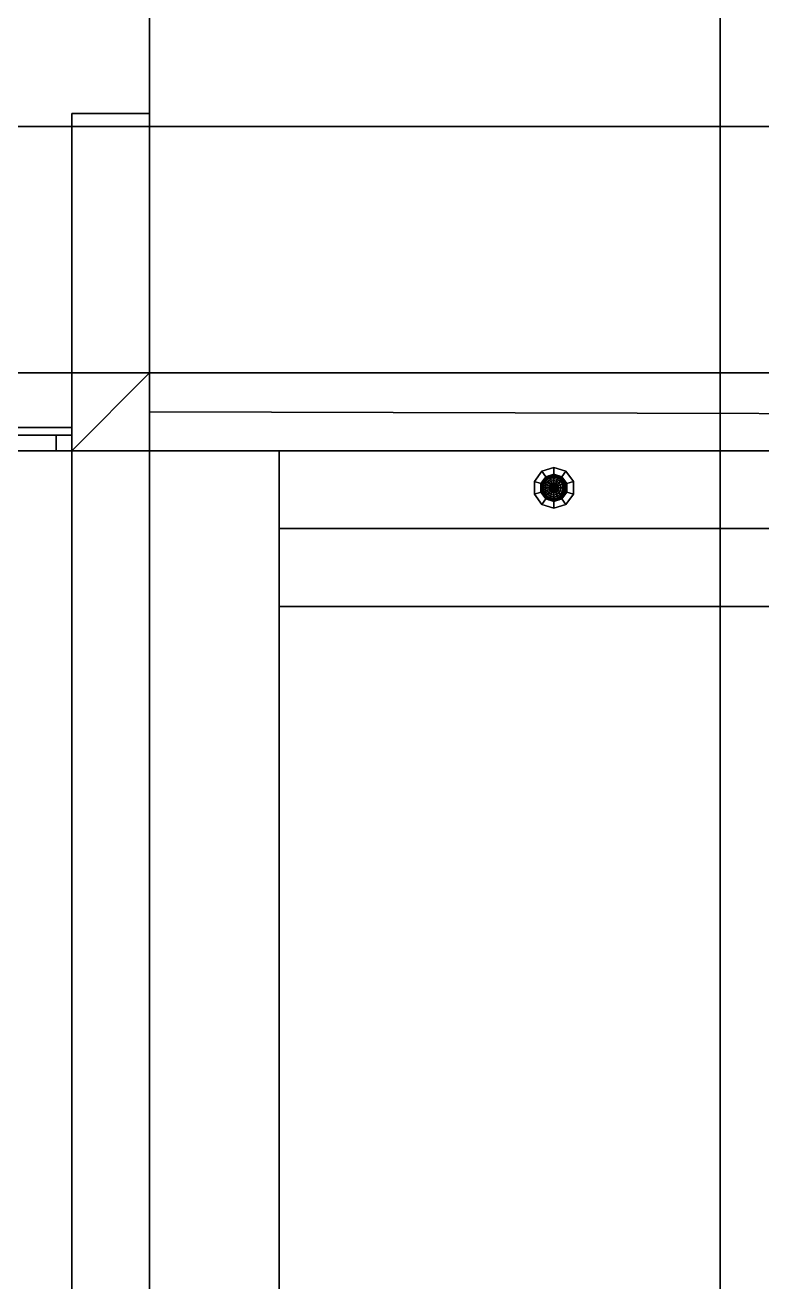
# Model space of a CAD drawing. Header units: millimetres. Extents: x 116.8 to 135.8, y -35.1 to -13.1.
# Drawn here: x 123.663 to 126.504, y -31.342 to -26.5 of the extents above; entities that cross this region are included whole.
import ezdxf

# ---------------------------------------------------------------- set-up
doc = ezdxf.new("R2010")
doc.units = ezdxf.units.MM
for name, color, linetype in [('COPERTURA', 252, 'CONTINUOUS'), ('CROMATO', 251, 'CONTINUOUS'), ('LAMPADA', 2, 'CONTINUOUS'), ('MARMO', 7, 'CONTINUOUS'), ('PARETE_INTERNA', 7, 'CONTINUOUS'), ('PAVIMENTO', 253, 'CONTINUOUS'), ('PAVIMENTO_ESTERNO', 2, 'CONTINUOUS'), ('PAVIMENTO_TERRAZZA', 7, 'CONTINUOUS'), ('PERGOLA', 23, 'CONTINUOUS'), ('SOFFITTO', 41, 'CONTINUOUS'), ('VETRO', 137, 'CONTINUOUS')]:
    doc.layers.add(name, color=color, linetype=linetype)

msp = doc.modelspace()

# ---------------------------------------------------------------- linework, layer by layer
at = {"layer": 'COPERTURA'}
for points in [[(126.343016, -28.1399, 6.3), (118.843016, -28.1399, 6.3), (118.843016, -25.6399, 6.3), (126.343016, -25.6399, 6.3)], [(133.843016, -28.1399, 6.3), (126.343016, -28.1399, 6.3), (126.343016, -25.6399, 6.3), (133.843016, -25.6399, 6.3)], [(126.343016, -28.1399, 5.7), (118.843016, -28.1399, 5.7), (118.843016, -28.1399, 6.3), (126.343016, -28.1399, 6.3)], [(124.643016, -28.1399, 5.7), (124.643016, -28.7399, 5.7), (124.643016, -28.7399, 6), (124.643016, -28.1399, 6)], [(126.943016, -28.4399, 6), (124.643016, -28.4399, 6), (124.643016, -28.1399, 6), (126.943016, -28.1399, 6)], [(124.643016, -28.4399, 5.7), (126.943016, -28.4399, 5.7), (126.943016, -28.1399, 5.7), (124.643016, -28.1399, 5.7)], [(133.843016, -28.1399, 5.7), (126.343016, -28.1399, 5.7), (126.343016, -28.1399, 6.3), (133.843016, -28.1399, 6.3)], [(126.943016, -28.7399, 6), (124.643016, -28.7399, 6), (124.643016, -28.4399, 6), (126.943016, -28.4399, 6)], [(124.643016, -28.7399, 5.7), (126.943016, -28.7399, 5.7), (126.943016, -28.4399, 5.7), (124.643016, -28.4399, 5.7)], [(124.643016, -28.7399, 5.7), (133.843016, -28.7399, 5.7), (133.843016, -28.7399, 6), (124.643016, -28.7399, 6)]]:
    msp.add_3dface(points, dxfattribs=at)
at = {"layer": 'CROMATO'}
for points in [[(123.843016, -28.0799), (123.843016, -28.1399), (123.783016, -28.1399), (123.783016, -28.0799)], [(123.783016, -28.0799, 2.7), (123.783016, -28.1399, 2.7), (123.843016, -28.1399, 2.7), (123.843016, -28.0799, 2.7)], [(123.783016, -28.0799), (123.783016, -28.1399), (123.783016, -28.1399, 2.7), (123.783016, -28.0799, 2.7)], [(123.843016, -28.0799, 2.7), (123.783016, -28.0799, 2.7), (123.783016, -28.0799), (123.843016, -28.0799)], [(123.843016, -28.0799, 3), (123.843016, -28.1399, 3), (123.783016, -28.1399, 3), (123.783016, -28.0799, 3)], [(123.783016, -28.0799, 5.7), (123.783016, -28.1399, 5.7), (123.843016, -28.1399, 5.7), (123.843016, -28.0799, 5.7)], [(123.783016, -28.0799, 3), (123.783016, -28.1399, 3), (123.783016, -28.1399, 5.7), (123.783016, -28.0799, 5.7)], [(123.843016, -28.0799, 5.7), (123.783016, -28.0799, 5.7), (123.783016, -28.0799, 3), (123.843016, -28.0799, 3)], [(123.843016, -28.1399), (123.843016, -28.0799), (123.843016, -28.0799, 2.7), (123.843016, -28.1399, 2.7)], [(123.843016, -28.1399, 3), (123.843016, -28.0799, 3), (123.843016, -28.0799, 5.7), (123.843016, -28.1399, 5.7)], [(123.783016, -28.1399), (123.843016, -28.1399), (123.843016, -28.1399, 2.7), (123.783016, -28.1399, 2.7)], [(123.783016, -28.1399, 3), (123.843016, -28.1399, 3), (123.843016, -28.1399, 5.7), (123.783016, -28.1399, 5.7)], [(125.67092, -28.240115, 5.7), (125.655469, -28.218849, 5.7), (125.626822, -28.258279, 5.7), (125.651822, -28.266402, 5.7)], [(125.651822, -28.266402, 5.675), (125.626822, -28.258279, 5.675), (125.655469, -28.218849, 5.675), (125.67092, -28.240115, 5.675)], [(125.626822, -28.258279, 5.7), (125.655469, -28.218849, 5.7), (125.655469, -28.218849, 5.675), (125.626822, -28.258279, 5.675)], [(125.701822, -28.230075, 5.7), (125.701822, -28.203788, 5.7), (125.655469, -28.218849, 5.7), (125.67092, -28.240115, 5.7)], [(125.67092, -28.240115, 5.675), (125.655469, -28.218849, 5.675), (125.701822, -28.203788, 5.675), (125.701822, -28.230075, 5.675)], [(125.655469, -28.218849, 5.7), (125.701822, -28.203788, 5.7), (125.701822, -28.203788, 5.675), (125.655469, -28.218849, 5.675)], [(125.67092, -28.240115, 5.7), (125.655469, -28.218849, 5.7), (125.655469, -28.218849, 5.675), (125.67092, -28.240115, 5.675)], [(125.655469, -28.218849, 5.7), (125.67092, -28.240115, 5.7), (125.67092, -28.240115, 5.675), (125.655469, -28.218849, 5.675)], [(125.732723, -28.240115, 5.7), (125.748174, -28.218849, 5.7), (125.701822, -28.203788, 5.7), (125.701822, -28.230075, 5.7)], [(125.701822, -28.230075, 5.675), (125.701822, -28.203788, 5.675), (125.748174, -28.218849, 5.675), (125.732723, -28.240115, 5.675)], [(125.701822, -28.230075, 5.7), (125.701822, -28.203788, 5.7), (125.701822, -28.203788, 5.675), (125.701822, -28.230075, 5.675)], [(125.701822, -28.203788, 5.7), (125.748174, -28.218849, 5.7), (125.748174, -28.218849, 5.675), (125.701822, -28.203788, 5.675)], [(125.701822, -28.203788, 5.7), (125.701822, -28.230075, 5.7), (125.701822, -28.230075, 5.675), (125.701822, -28.203788, 5.675)], [(125.748174, -28.218849, 5.7), (125.732723, -28.240115, 5.7), (125.732723, -28.240115, 5.675), (125.748174, -28.218849, 5.675)], [(125.751822, -28.266402, 5.7), (125.776822, -28.258279, 5.7), (125.748174, -28.218849, 5.7), (125.732723, -28.240115, 5.7)], [(125.732723, -28.240115, 5.675), (125.748174, -28.218849, 5.675), (125.776822, -28.258279, 5.675), (125.751822, -28.266402, 5.675)], [(125.732723, -28.240115, 5.7), (125.748174, -28.218849, 5.7), (125.748174, -28.218849, 5.675), (125.732723, -28.240115, 5.675)], [(125.748174, -28.218849, 5.7), (125.776822, -28.258279, 5.7), (125.776822, -28.258279, 5.675), (125.748174, -28.218849, 5.675)], [(125.651822, -28.298894, 5.7), (125.626822, -28.307017, 5.7), (125.626822, -28.258279, 5.7), (125.651822, -28.266402, 5.7)], [(125.651822, -28.266402, 5.675), (125.626822, -28.258279, 5.675), (125.626822, -28.307017, 5.675), (125.651822, -28.298894, 5.675)], [(125.651822, -28.266402, 5.7), (125.626822, -28.258279, 5.7), (125.626822, -28.258279, 5.675), (125.651822, -28.266402, 5.675)], [(125.626822, -28.258279, 5.7), (125.626822, -28.307017, 5.7), (125.626822, -28.307017, 5.675), (125.626822, -28.258279, 5.675)], [(125.67092, -28.240115, 5.675), (125.651822, -28.266402, 5.675), (125.651822, -28.266402, 5.7), (125.67092, -28.240115, 5.7)], [(125.651822, -28.298894, 5.675), (125.651822, -28.266402, 5.675), (125.651822, -28.266402, 5.7), (125.651822, -28.298894, 5.7)], [(125.701822, -28.230075, 5.675), (125.67092, -28.240115, 5.675), (125.67092, -28.240115, 5.7), (125.701822, -28.230075, 5.7)], [(125.732723, -28.240115, 5.675), (125.701822, -28.230075, 5.675), (125.701822, -28.230075, 5.7), (125.732723, -28.240115, 5.7)], [(125.751822, -28.266402, 5.675), (125.732723, -28.240115, 5.675), (125.732723, -28.240115, 5.7), (125.751822, -28.266402, 5.7)], [(125.751822, -28.298894, 5.7), (125.776822, -28.307017, 5.7), (125.776822, -28.258279, 5.7), (125.751822, -28.266402, 5.7)], [(125.751822, -28.266402, 5.675), (125.776822, -28.258279, 5.675), (125.776822, -28.307017, 5.675), (125.751822, -28.298894, 5.675)], [(125.776822, -28.258279, 5.7), (125.751822, -28.266402, 5.7), (125.751822, -28.266402, 5.675), (125.776822, -28.258279, 5.675)], [(125.751822, -28.298894, 5.675), (125.751822, -28.266402, 5.675), (125.751822, -28.266402, 5.7), (125.751822, -28.298894, 5.7)], [(125.776822, -28.258279, 5.7), (125.776822, -28.307017, 5.7), (125.776822, -28.307017, 5.675), (125.776822, -28.258279, 5.675)], [(125.67092, -28.32518, 5.7), (125.655469, -28.346447, 5.7), (125.626822, -28.307017, 5.7), (125.651822, -28.298894, 5.7)], [(125.651822, -28.298894, 5.675), (125.626822, -28.307017, 5.675), (125.655469, -28.346447, 5.675), (125.67092, -28.32518, 5.675)], [(125.651822, -28.298894, 5.7), (125.626822, -28.307017, 5.7), (125.626822, -28.307017, 5.675), (125.651822, -28.298894, 5.675)], [(125.626822, -28.307017, 5.7), (125.655469, -28.346447, 5.7), (125.655469, -28.346447, 5.675), (125.626822, -28.307017, 5.675)], [(125.67092, -28.32518, 5.675), (125.651822, -28.298894, 5.675), (125.651822, -28.298894, 5.7), (125.67092, -28.32518, 5.7)], [(125.655469, -28.346447, 5.7), (125.67092, -28.32518, 5.7), (125.67092, -28.32518, 5.675), (125.655469, -28.346447, 5.675)], [(125.701822, -28.335221, 5.7), (125.701822, -28.361508, 5.7), (125.655469, -28.346447, 5.7), (125.67092, -28.32518, 5.7)], [(125.67092, -28.32518, 5.675), (125.655469, -28.346447, 5.675), (125.701822, -28.361508, 5.675), (125.701822, -28.335221, 5.675)], [(125.67092, -28.32518, 5.7), (125.655469, -28.346447, 5.7), (125.655469, -28.346447, 5.675), (125.67092, -28.32518, 5.675)], [(125.701822, -28.335221, 5.675), (125.67092, -28.32518, 5.675), (125.67092, -28.32518, 5.7), (125.701822, -28.335221, 5.7)], [(125.732723, -28.32518, 5.7), (125.748174, -28.346447, 5.7), (125.701822, -28.361508, 5.7), (125.701822, -28.335221, 5.7)], [(125.701822, -28.335221, 5.675), (125.701822, -28.361508, 5.675), (125.748174, -28.346447, 5.675), (125.732723, -28.32518, 5.675)], [(125.732723, -28.32518, 5.675), (125.701822, -28.335221, 5.675), (125.701822, -28.335221, 5.7), (125.732723, -28.32518, 5.7)], [(125.751822, -28.298894, 5.7), (125.776822, -28.307017, 5.7), (125.748174, -28.346447, 5.7), (125.732723, -28.32518, 5.7)], [(125.732723, -28.32518, 5.675), (125.748174, -28.346447, 5.675), (125.776822, -28.307017, 5.675), (125.751822, -28.298894, 5.675)], [(125.751822, -28.298894, 5.675), (125.732723, -28.32518, 5.675), (125.732723, -28.32518, 5.7), (125.751822, -28.298894, 5.7)], [(125.732723, -28.32518, 5.7), (125.748174, -28.346447, 5.7), (125.748174, -28.346447, 5.675), (125.732723, -28.32518, 5.675)], [(125.748174, -28.346447, 5.7), (125.776822, -28.307017, 5.7), (125.776822, -28.307017, 5.675), (125.748174, -28.346447, 5.675)], [(125.776822, -28.307017, 5.7), (125.751822, -28.298894, 5.7), (125.751822, -28.298894, 5.675), (125.776822, -28.307017, 5.675)], [(125.655469, -28.346447, 5.7), (125.701822, -28.361508, 5.7), (125.701822, -28.361508, 5.675), (125.655469, -28.346447, 5.675)], [(125.701822, -28.361508, 5.7), (125.701822, -28.335221, 5.7), (125.701822, -28.335221, 5.675), (125.701822, -28.361508, 5.675)], [(125.701822, -28.335221, 5.7), (125.701822, -28.361508, 5.7), (125.701822, -28.361508, 5.675), (125.701822, -28.335221, 5.675)], [(125.701822, -28.361508, 5.7), (125.748174, -28.346447, 5.7), (125.748174, -28.346447, 5.675), (125.701822, -28.361508, 5.675)]]:
    msp.add_3dface(points, dxfattribs=at)
at = {"layer": 'LAMPADA'}
for points in [[(125.652783, -28.282648, 5.665246), (125.656515, -28.263881, 5.665246), (125.655628, -28.263514, 5.675), (125.651822, -28.282648, 5.675)], [(125.655628, -28.282648, 5.655866), (125.659144, -28.26497, 5.655866), (125.656515, -28.263881, 5.665246), (125.652783, -28.282648, 5.665246)], [(125.656515, -28.263881, 5.665246), (125.667146, -28.247972, 5.665246), (125.666466, -28.247293, 5.675), (125.655628, -28.263514, 5.675)], [(125.660248, -28.282648, 5.647221), (125.663413, -28.266738, 5.647221), (125.659144, -28.26497, 5.655866), (125.655628, -28.282648, 5.655866)], [(125.659144, -28.26497, 5.655866), (125.669158, -28.249984, 5.655866), (125.667146, -28.247972, 5.665246), (125.656515, -28.263881, 5.665246)], [(125.663413, -28.266738, 5.647221), (125.672425, -28.253251, 5.647221), (125.669158, -28.249984, 5.655866), (125.659144, -28.26497, 5.655866)], [(125.666466, -28.282648, 5.639645), (125.669158, -28.269118, 5.639645), (125.663413, -28.266738, 5.647221), (125.660248, -28.282648, 5.647221)], [(125.669158, -28.269118, 5.639645), (125.676822, -28.257648, 5.639645), (125.672425, -28.253251, 5.647221), (125.663413, -28.266738, 5.647221)], [(125.667146, -28.247972, 5.665246), (125.683055, -28.237342, 5.665246), (125.682688, -28.236454, 5.675), (125.666466, -28.247293, 5.675)], [(125.674043, -28.282648, 5.633426), (125.676158, -28.272017, 5.633426), (125.669158, -28.269118, 5.639645), (125.666466, -28.282648, 5.639645)], [(125.669158, -28.249984, 5.655866), (125.684144, -28.23997, 5.655866), (125.683055, -28.237342, 5.665246), (125.667146, -28.247972, 5.665246)], [(125.672425, -28.253251, 5.647221), (125.685912, -28.244239, 5.647221), (125.684144, -28.23997, 5.655866), (125.669158, -28.249984, 5.655866)], [(125.676158, -28.272017, 5.633426), (125.682179, -28.263006, 5.633426), (125.676822, -28.257648, 5.639645), (125.669158, -28.269118, 5.639645)], [(125.676822, -28.257648, 5.639645), (125.688292, -28.249984, 5.639645), (125.685912, -28.244239, 5.647221), (125.672425, -28.253251, 5.647221)], [(125.682688, -28.282648, 5.628806), (125.684144, -28.275326, 5.628806), (125.676158, -28.272017, 5.633426), (125.674043, -28.282648, 5.633426)], [(125.684144, -28.275326, 5.628806), (125.688292, -28.269118, 5.628806), (125.682179, -28.263006, 5.633426), (125.676158, -28.272017, 5.633426)], [(125.682179, -28.263006, 5.633426), (125.691191, -28.256984, 5.633426), (125.688292, -28.249984, 5.639645), (125.676822, -28.257648, 5.639645)], [(125.688292, -28.269118, 5.628806), (125.694499, -28.26497, 5.628806), (125.691191, -28.256984, 5.633426), (125.682179, -28.263006, 5.633426)], [(125.683055, -28.237342, 5.665246), (125.701822, -28.233609, 5.665246), (125.701822, -28.232648, 5.675), (125.682688, -28.236454, 5.675)], [(125.692067, -28.282648, 5.625961), (125.69281, -28.278915, 5.625961), (125.684144, -28.275326, 5.628806), (125.682688, -28.282648, 5.628806)], [(125.684144, -28.23997, 5.655866), (125.701822, -28.236454, 5.655866), (125.701822, -28.233609, 5.665246), (125.683055, -28.237342, 5.665246)], [(125.685912, -28.244239, 5.647221), (125.701822, -28.241074, 5.647221), (125.701822, -28.236454, 5.655866), (125.684144, -28.23997, 5.655866)], [(125.69281, -28.278915, 5.625961), (125.694924, -28.27575, 5.625961), (125.688292, -28.269118, 5.628806), (125.684144, -28.275326, 5.628806)], [(125.688292, -28.249984, 5.639645), (125.701822, -28.247293, 5.639645), (125.701822, -28.241074, 5.647221), (125.685912, -28.244239, 5.647221)], [(125.691191, -28.256984, 5.633426), (125.701822, -28.254869, 5.633426), (125.701822, -28.247293, 5.639645), (125.688292, -28.249984, 5.639645)], [(125.694924, -28.27575, 5.625961), (125.698089, -28.273636, 5.625961), (125.694499, -28.26497, 5.628806), (125.688292, -28.269118, 5.628806)], [(125.694499, -28.26497, 5.628806), (125.701822, -28.263514, 5.628806), (125.701822, -28.254869, 5.633426), (125.691191, -28.256984, 5.633426)], [(125.701822, -28.282648, 5.625), (125.701822, -28.282648, 5.625), (125.694924, -28.27575, 5.625961), (125.69281, -28.278915, 5.625961)], [(125.698089, -28.273636, 5.625961), (125.701822, -28.272893, 5.625961), (125.701822, -28.263514, 5.628806), (125.694499, -28.26497, 5.628806)], [(125.701822, -28.282648, 5.625), (125.701822, -28.282648, 5.625), (125.698089, -28.273636, 5.625961), (125.694924, -28.27575, 5.625961)], [(125.701822, -28.282648, 5.625), (125.701822, -28.282648, 5.625), (125.701822, -28.272893, 5.625961), (125.698089, -28.273636, 5.625961)], [(125.701822, -28.233609, 5.665246), (125.720588, -28.237342, 5.665246), (125.720956, -28.236454, 5.675), (125.701822, -28.232648, 5.675)], [(125.701822, -28.236454, 5.655866), (125.719499, -28.23997, 5.655866), (125.720588, -28.237342, 5.665246), (125.701822, -28.233609, 5.665246)], [(125.701822, -28.241074, 5.647221), (125.717731, -28.244239, 5.647221), (125.719499, -28.23997, 5.655866), (125.701822, -28.236454, 5.655866)], [(125.701822, -28.247293, 5.639645), (125.715352, -28.249984, 5.639645), (125.717731, -28.244239, 5.647221), (125.701822, -28.241074, 5.647221)], [(125.701822, -28.254869, 5.633426), (125.712452, -28.256984, 5.633426), (125.715352, -28.249984, 5.639645), (125.701822, -28.247293, 5.639645)], [(125.701822, -28.263514, 5.628806), (125.709144, -28.26497, 5.628806), (125.712452, -28.256984, 5.633426), (125.701822, -28.254869, 5.633426)], [(125.701822, -28.272893, 5.625961), (125.705555, -28.273636, 5.625961), (125.709144, -28.26497, 5.628806), (125.701822, -28.263514, 5.628806)], [(125.701822, -28.282648, 5.625), (125.701822, -28.282648, 5.625), (125.705555, -28.273636, 5.625961), (125.701822, -28.272893, 5.625961)], [(125.701822, -28.282648, 5.625), (125.701822, -28.282648, 5.625), (125.708719, -28.27575, 5.625961), (125.705555, -28.273636, 5.625961)], [(125.701822, -28.282648, 5.625), (125.701822, -28.282648, 5.625), (125.710834, -28.278915, 5.625961), (125.708719, -28.27575, 5.625961)], [(125.705555, -28.273636, 5.625961), (125.708719, -28.27575, 5.625961), (125.715352, -28.269118, 5.628806), (125.709144, -28.26497, 5.628806)], [(125.708719, -28.27575, 5.625961), (125.710834, -28.278915, 5.625961), (125.719499, -28.275326, 5.628806), (125.715352, -28.269118, 5.628806)], [(125.709144, -28.26497, 5.628806), (125.715352, -28.269118, 5.628806), (125.721464, -28.263006, 5.633426), (125.712452, -28.256984, 5.633426)], [(125.710834, -28.278915, 5.625961), (125.711576, -28.282648, 5.625961), (125.720956, -28.282648, 5.628806), (125.719499, -28.275326, 5.628806)], [(125.712452, -28.256984, 5.633426), (125.721464, -28.263006, 5.633426), (125.726822, -28.257648, 5.639645), (125.715352, -28.249984, 5.639645)], [(125.715352, -28.249984, 5.639645), (125.726822, -28.257648, 5.639645), (125.731219, -28.253251, 5.647221), (125.717731, -28.244239, 5.647221)], [(125.715352, -28.269118, 5.628806), (125.719499, -28.275326, 5.628806), (125.727486, -28.272017, 5.633426), (125.721464, -28.263006, 5.633426)], [(125.717731, -28.244239, 5.647221), (125.731219, -28.253251, 5.647221), (125.734486, -28.249984, 5.655866), (125.719499, -28.23997, 5.655866)], [(125.719499, -28.23997, 5.655866), (125.734486, -28.249984, 5.655866), (125.736498, -28.247972, 5.665246), (125.720588, -28.237342, 5.665246)], [(125.719499, -28.275326, 5.628806), (125.720956, -28.282648, 5.628806), (125.7296, -28.282648, 5.633426), (125.727486, -28.272017, 5.633426)], [(125.720588, -28.237342, 5.665246), (125.736498, -28.247972, 5.665246), (125.737177, -28.247293, 5.675), (125.720956, -28.236454, 5.675)], [(125.721464, -28.263006, 5.633426), (125.727486, -28.272017, 5.633426), (125.734486, -28.269118, 5.639645), (125.726822, -28.257648, 5.639645)], [(125.726822, -28.257648, 5.639645), (125.734486, -28.269118, 5.639645), (125.740231, -28.266738, 5.647221), (125.731219, -28.253251, 5.647221)], [(125.727486, -28.272017, 5.633426), (125.7296, -28.282648, 5.633426), (125.737177, -28.282648, 5.639645), (125.734486, -28.269118, 5.639645)], [(125.731219, -28.253251, 5.647221), (125.740231, -28.266738, 5.647221), (125.744499, -28.26497, 5.655866), (125.734486, -28.249984, 5.655866)], [(125.734486, -28.249984, 5.655866), (125.744499, -28.26497, 5.655866), (125.747128, -28.263881, 5.665246), (125.736498, -28.247972, 5.665246)], [(125.734486, -28.269118, 5.639645), (125.737177, -28.282648, 5.639645), (125.743395, -28.282648, 5.647221), (125.740231, -28.266738, 5.647221)], [(125.736498, -28.247972, 5.665246), (125.747128, -28.263881, 5.665246), (125.748016, -28.263514, 5.675), (125.737177, -28.247293, 5.675)], [(125.740231, -28.266738, 5.647221), (125.743395, -28.282648, 5.647221), (125.748016, -28.282648, 5.655866), (125.744499, -28.26497, 5.655866)], [(125.744499, -28.26497, 5.655866), (125.748016, -28.282648, 5.655866), (125.750861, -28.282648, 5.665246), (125.747128, -28.263881, 5.665246)], [(125.747128, -28.263881, 5.665246), (125.750861, -28.282648, 5.665246), (125.751822, -28.282648, 5.675), (125.748016, -28.263514, 5.675)], [(125.656515, -28.301414, 5.665246), (125.652783, -28.282648, 5.665246), (125.651822, -28.282648, 5.675), (125.655628, -28.301782, 5.675)], [(125.659144, -28.300326, 5.655866), (125.655628, -28.282648, 5.655866), (125.652783, -28.282648, 5.665246), (125.656515, -28.301414, 5.665246)], [(125.663413, -28.298557, 5.647221), (125.660248, -28.282648, 5.647221), (125.655628, -28.282648, 5.655866), (125.659144, -28.300326, 5.655866)], [(125.667146, -28.317324, 5.665246), (125.656515, -28.301414, 5.665246), (125.655628, -28.301782, 5.675), (125.666466, -28.318003, 5.675)], [(125.669158, -28.315312, 5.655866), (125.659144, -28.300326, 5.655866), (125.656515, -28.301414, 5.665246), (125.667146, -28.317324, 5.665246)], [(125.672425, -28.312045, 5.647222), (125.663413, -28.298557, 5.647221), (125.659144, -28.300326, 5.655866), (125.669158, -28.315312, 5.655866)], [(125.669158, -28.296178, 5.639645), (125.666466, -28.282648, 5.639645), (125.660248, -28.282648, 5.647221), (125.663413, -28.298557, 5.647221)], [(125.676822, -28.307648, 5.639645), (125.669158, -28.296178, 5.639645), (125.663413, -28.298557, 5.647221), (125.672425, -28.312045, 5.647222)], [(125.676158, -28.293278, 5.633426), (125.674043, -28.282648, 5.633426), (125.666466, -28.282648, 5.639645), (125.669158, -28.296178, 5.639645)], [(125.683055, -28.327954, 5.665246), (125.667146, -28.317324, 5.665246), (125.666466, -28.318003, 5.675), (125.682688, -28.328842, 5.675)], [(125.684144, -28.325326, 5.655866), (125.669158, -28.315312, 5.655866), (125.667146, -28.317324, 5.665246), (125.683055, -28.327954, 5.665246)], [(125.682179, -28.30229, 5.633426), (125.676158, -28.293278, 5.633426), (125.669158, -28.296178, 5.639645), (125.676822, -28.307648, 5.639645)], [(125.685912, -28.321057, 5.647222), (125.672425, -28.312045, 5.647222), (125.669158, -28.315312, 5.655866), (125.684144, -28.325326, 5.655866)], [(125.688292, -28.315312, 5.639645), (125.676822, -28.307648, 5.639645), (125.672425, -28.312045, 5.647222), (125.685912, -28.321057, 5.647222)], [(125.684144, -28.28997, 5.628806), (125.682688, -28.282648, 5.628806), (125.674043, -28.282648, 5.633426), (125.676158, -28.293278, 5.633426)], [(125.688292, -28.296178, 5.628806), (125.684144, -28.28997, 5.628806), (125.676158, -28.293278, 5.633426), (125.682179, -28.30229, 5.633426)], [(125.691191, -28.308312, 5.633427), (125.682179, -28.30229, 5.633426), (125.676822, -28.307648, 5.639645), (125.688292, -28.315312, 5.639645)], [(125.694499, -28.300326, 5.628806), (125.688292, -28.296178, 5.628806), (125.682179, -28.30229, 5.633426), (125.691191, -28.308312, 5.633427)], [(125.69281, -28.286381, 5.625961), (125.692067, -28.282648, 5.625961), (125.682688, -28.282648, 5.628806), (125.684144, -28.28997, 5.628806)], [(125.701822, -28.328842, 5.655866), (125.684144, -28.325326, 5.655866), (125.683055, -28.327954, 5.665246), (125.701822, -28.331687, 5.665246)], [(125.694924, -28.289545, 5.625961), (125.69281, -28.286381, 5.625961), (125.684144, -28.28997, 5.628806), (125.688292, -28.296178, 5.628806)], [(125.701822, -28.324221, 5.647222), (125.685912, -28.321057, 5.647222), (125.684144, -28.325326, 5.655866), (125.701822, -28.328842, 5.655866)], [(125.701822, -28.318003, 5.639645), (125.688292, -28.315312, 5.639645), (125.685912, -28.321057, 5.647222), (125.701822, -28.324221, 5.647222)], [(125.698089, -28.29166, 5.625961), (125.694924, -28.289545, 5.625961), (125.688292, -28.296178, 5.628806), (125.694499, -28.300326, 5.628806)], [(125.701822, -28.310426, 5.633427), (125.691191, -28.308312, 5.633427), (125.688292, -28.315312, 5.639645), (125.701822, -28.318003, 5.639645)], [(125.701822, -28.301782, 5.628806), (125.694499, -28.300326, 5.628806), (125.691191, -28.308312, 5.633427), (125.701822, -28.310426, 5.633427)], [(125.701822, -28.282648, 5.625), (125.701822, -28.282648, 5.625), (125.69281, -28.278915, 5.625961), (125.692067, -28.282648, 5.625961)], [(125.701822, -28.282648, 5.625), (125.701822, -28.282648, 5.625), (125.692067, -28.282648, 5.625961), (125.69281, -28.286381, 5.625961)], [(125.701822, -28.282648, 5.625), (125.701822, -28.282648, 5.625), (125.69281, -28.286381, 5.625961), (125.694924, -28.289545, 5.625961)], [(125.701822, -28.292402, 5.625961), (125.698089, -28.29166, 5.625961), (125.694499, -28.300326, 5.628806), (125.701822, -28.301782, 5.628806)], [(125.701822, -28.282648, 5.625), (125.701822, -28.282648, 5.625), (125.694924, -28.289545, 5.625961), (125.698089, -28.29166, 5.625961)], [(125.701822, -28.282648, 5.625), (125.701822, -28.282648, 5.625), (125.698089, -28.29166, 5.625961), (125.701822, -28.292402, 5.625961)], [(125.701822, -28.282648, 5.625), (125.701822, -28.282648, 5.625), (125.711576, -28.282648, 5.625961), (125.710834, -28.278915, 5.625961)], [(125.701822, -28.282648, 5.625), (125.701822, -28.282648, 5.625), (125.710834, -28.286381, 5.625961), (125.711576, -28.282648, 5.625961)], [(125.701822, -28.282648, 5.625), (125.701822, -28.282648, 5.625), (125.708719, -28.289545, 5.625961), (125.710834, -28.286381, 5.625961)], [(125.701822, -28.282648, 5.625), (125.701822, -28.282648, 5.625), (125.705555, -28.29166, 5.625961), (125.708719, -28.289545, 5.625961)], [(125.701822, -28.282648, 5.625), (125.701822, -28.282648, 5.625), (125.701822, -28.292402, 5.625961), (125.705555, -28.29166, 5.625961)], [(125.705555, -28.29166, 5.625961), (125.701822, -28.292402, 5.625961), (125.701822, -28.301782, 5.628806), (125.709144, -28.300326, 5.628806)], [(125.709144, -28.300326, 5.628806), (125.701822, -28.301782, 5.628806), (125.701822, -28.310426, 5.633427), (125.712452, -28.308312, 5.633427)], [(125.712452, -28.308312, 5.633427), (125.701822, -28.310426, 5.633427), (125.701822, -28.318003, 5.639645), (125.715352, -28.315312, 5.639645)], [(125.715352, -28.315312, 5.639645), (125.701822, -28.318003, 5.639645), (125.701822, -28.324221, 5.647222), (125.717731, -28.321057, 5.647222)], [(125.717731, -28.321057, 5.647222), (125.701822, -28.324221, 5.647222), (125.701822, -28.328842, 5.655866), (125.719499, -28.325326, 5.655866)], [(125.719499, -28.325326, 5.655866), (125.701822, -28.328842, 5.655866), (125.701822, -28.331687, 5.665246), (125.720588, -28.327954, 5.665246)], [(125.708719, -28.289545, 5.625961), (125.705555, -28.29166, 5.625961), (125.709144, -28.300326, 5.628806), (125.715352, -28.296178, 5.628806)], [(125.710834, -28.286381, 5.625961), (125.708719, -28.289545, 5.625961), (125.715352, -28.296178, 5.628806), (125.719499, -28.28997, 5.628806)], [(125.715352, -28.296178, 5.628806), (125.709144, -28.300326, 5.628806), (125.712452, -28.308312, 5.633427), (125.721464, -28.30229, 5.633426)], [(125.711576, -28.282648, 5.625961), (125.710834, -28.286381, 5.625961), (125.719499, -28.28997, 5.628806), (125.720956, -28.282648, 5.628806)], [(125.721464, -28.30229, 5.633426), (125.712452, -28.308312, 5.633427), (125.715352, -28.315312, 5.639645), (125.726822, -28.307648, 5.639645)], [(125.719499, -28.28997, 5.628806), (125.715352, -28.296178, 5.628806), (125.721464, -28.30229, 5.633426), (125.727486, -28.293278, 5.633426)], [(125.726822, -28.307648, 5.639645), (125.715352, -28.315312, 5.639645), (125.717731, -28.321057, 5.647222), (125.731219, -28.312045, 5.647222)], [(125.731219, -28.312045, 5.647222), (125.717731, -28.321057, 5.647222), (125.719499, -28.325326, 5.655866), (125.734486, -28.315312, 5.655866)], [(125.720956, -28.282648, 5.628806), (125.719499, -28.28997, 5.628806), (125.727486, -28.293278, 5.633426), (125.7296, -28.282648, 5.633426)], [(125.734486, -28.315312, 5.655866), (125.719499, -28.325326, 5.655866), (125.720588, -28.327954, 5.665246), (125.736498, -28.317324, 5.665246)], [(125.736498, -28.317324, 5.665246), (125.720588, -28.327954, 5.665246), (125.720956, -28.328842, 5.675), (125.737177, -28.318003, 5.675)], [(125.727486, -28.293278, 5.633426), (125.721464, -28.30229, 5.633426), (125.726822, -28.307648, 5.639645), (125.734486, -28.296178, 5.639645)], [(125.734486, -28.296178, 5.639645), (125.726822, -28.307648, 5.639645), (125.731219, -28.312045, 5.647222), (125.740231, -28.298557, 5.647221)], [(125.7296, -28.282648, 5.633426), (125.727486, -28.293278, 5.633426), (125.734486, -28.296178, 5.639645), (125.737177, -28.282648, 5.639645)], [(125.740231, -28.298557, 5.647221), (125.731219, -28.312045, 5.647222), (125.734486, -28.315312, 5.655866), (125.744499, -28.300326, 5.655866)], [(125.737177, -28.282648, 5.639645), (125.734486, -28.296178, 5.639645), (125.740231, -28.298557, 5.647221), (125.743395, -28.282648, 5.647221)], [(125.744499, -28.300326, 5.655866), (125.734486, -28.315312, 5.655866), (125.736498, -28.317324, 5.665246), (125.747128, -28.301414, 5.665246)], [(125.747128, -28.301414, 5.665246), (125.736498, -28.317324, 5.665246), (125.737177, -28.318003, 5.675), (125.748016, -28.301782, 5.675)], [(125.743395, -28.282648, 5.647221), (125.740231, -28.298557, 5.647221), (125.744499, -28.300326, 5.655866), (125.748016, -28.282648, 5.655866)], [(125.748016, -28.282648, 5.655866), (125.744499, -28.300326, 5.655866), (125.747128, -28.301414, 5.665246), (125.750861, -28.282648, 5.665246)], [(125.750861, -28.282648, 5.665246), (125.747128, -28.301414, 5.665246), (125.748016, -28.301782, 5.675), (125.751822, -28.282648, 5.675)], [(125.701822, -28.331687, 5.665246), (125.683055, -28.327954, 5.665246), (125.682688, -28.328842, 5.675), (125.701822, -28.332648, 5.675)], [(125.720588, -28.327954, 5.665246), (125.701822, -28.331687, 5.665246), (125.701822, -28.332648, 5.675), (125.720956, -28.328842, 5.675)]]:
    msp.add_3dface(points, dxfattribs=at)
at = {"layer": 'MARMO'}
for points in [[(118.843016, -28.1399, -0.0183), (123.843016, -28.1399, -0.0183), (124.143016, -27.8399, -0.0183), (119.143016, -27.8399, -0.0183)], [(119.143016, -27.8399), (124.143016, -27.8399), (123.843016, -28.1399), (118.843016, -28.1399)], [(119.143016, -27.8399, -0.0183), (124.143016, -27.8399, -0.0183), (124.143016, -27.8399), (119.143016, -27.8399)], [(124.143016, -27.8399, -0.0183), (124.143016, -32.8399, -0.0183), (123.843016, -33.1399, -0.0183), (123.843016, -28.1399, -0.0183)], [(123.843016, -28.1399), (123.843016, -33.1399), (124.143016, -32.8399), (124.143016, -27.8399)], [(124.143016, -27.8399), (123.843016, -28.1399), (123.843016, -28.1399, -0.0183), (124.143016, -27.8399, -0.0183)], [(124.143016, -32.8399, -0.0183), (124.143016, -27.8399, -0.0183), (124.143016, -27.8399), (124.143016, -32.8399)], [(123.843016, -28.1399, -0.0183), (118.843016, -28.1399, -0.0183), (118.843016, -28.1399), (123.843016, -28.1399)], [(123.843016, -28.1399, -0.0183), (123.843016, -33.1399, -0.0183), (123.843016, -33.1399), (123.843016, -28.1399)]]:
    msp.add_3dface(points, dxfattribs=at)
at = {"layer": 'PARETE_INTERNA'}
for points in [[(123.843016, -26.8399, 3), (123.843016, -27.3399, 3), (123.843016, -27.3399, 4.35), (123.843016, -26.8399, 4.35)], [(123.843016, -26.8399, 4.35), (123.843016, -27.3399, 4.35), (123.843016, -27.3399, 5.7), (123.843016, -26.8399, 5.7)], [(123.843016, -26.8399, 3), (123.843016, -26.8399, 4.35), (124.143016, -26.8399, 4.35), (124.143016, -26.8399, 3)], [(123.843016, -26.8399, 4.35), (123.843016, -26.8399, 5.7), (124.143016, -26.8399, 5.7), (124.143016, -26.8399, 4.35)], [(124.143016, -26.8399), (124.143016, -32.8399), (123.843016, -32.8399), (123.843016, -26.8399)], [(123.843016, -26.8399, 2.7), (123.843016, -32.8399, 2.7), (124.143016, -32.8399, 2.7), (124.143016, -26.8399, 2.7)], [(124.143016, -26.8399, 2.7), (123.843016, -26.8399, 2.7), (123.843016, -26.8399), (124.143016, -26.8399)], [(123.843016, -26.8399), (123.843016, -29.8399), (123.843016, -29.8399, 2.7), (123.843016, -26.8399, 2.7)], [(124.143016, -27.3399, 3), (124.143016, -26.8399, 3), (124.143016, -26.8399, 4.35), (124.143016, -27.3399, 4.35)], [(124.143016, -27.3399, 4.35), (124.143016, -26.8399, 4.35), (124.143016, -26.8399, 5.7), (124.143016, -27.3399, 5.7)], [(124.143016, -29.8399), (124.143016, -26.8399), (124.143016, -26.8399, 2.7), (124.143016, -29.8399, 2.7)], [(123.843016, -27.3399, 4.35), (123.843016, -27.8399, 4.35), (123.843016, -27.8399, 5.7), (123.843016, -27.3399, 5.7)], [(123.843016, -27.3399, 3), (123.843016, -27.8399, 3), (123.843016, -27.8399, 4.35), (123.843016, -27.3399, 4.35)], [(124.143016, -27.8399, 3), (124.143016, -27.3399, 3), (124.143016, -27.3399, 4.35), (124.143016, -27.8399, 4.35)], [(124.143016, -27.8399, 4.35), (124.143016, -27.3399, 4.35), (124.143016, -27.3399, 5.7), (124.143016, -27.8399, 5.7)], [(123.843016, -27.8399, 3), (123.843016, -27.8399, 4.35), (124.143016, -27.8399, 4.35), (124.143016, -27.8399, 3)], [(123.843016, -27.8399, 4.35), (123.843016, -27.8399, 5.7), (124.143016, -27.8399, 5.7), (124.143016, -27.8399, 4.35)], [(126.493016, -27.8399, 5.7), (124.143016, -27.8399, 5.7), (124.143016, -27.8399, 4.35), (126.493016, -27.8399, 4.35)], [(126.493016, -27.8399, 4.35), (124.143016, -27.8399, 4.35), (124.143016, -27.8399, 3), (126.493016, -27.8399, 3)], [(124.143016, -27.8399, 3), (124.143016, -27.9899, 3), (124.143016, -27.9899, 4.35), (124.143016, -27.8399, 4.35)], [(124.143016, -27.8399, 4.35), (124.143016, -27.9899, 4.35), (124.143016, -27.9899, 5.7), (124.143016, -27.8399, 5.7)], [(128.843016, -27.8399, 5.7), (126.493016, -27.8399, 5.7), (126.493016, -27.8399, 4.35), (128.843016, -27.8399, 4.35)], [(128.843016, -27.8399, 4.35), (126.493016, -27.8399, 4.35), (126.493016, -27.8399, 3), (128.843016, -27.8399, 3)], [(124.143016, -27.9899, 3), (124.143016, -28.1399, 3), (124.143016, -28.1399, 4.35), (124.143016, -27.9899, 4.35)], [(124.143016, -27.9899, 4.35), (124.143016, -28.1399, 4.35), (124.143016, -28.1399, 5.7), (124.143016, -27.9899, 5.7)], [(124.143016, -28.1399, 3), (126.493016, -28.1399, 3), (126.493016, -28.1399, 4.35), (124.143016, -28.1399, 4.35)], [(124.143016, -28.1399, 4.35), (126.493016, -28.1399, 4.35), (126.493016, -28.1399, 5.7), (124.143016, -28.1399, 5.7)], [(126.493016, -28.1399, 3), (128.843016, -28.1399, 3), (128.843016, -28.1399, 4.35), (126.493016, -28.1399, 4.35)], [(126.493016, -28.1399, 4.35), (128.843016, -28.1399, 4.35), (128.843016, -28.1399, 5.7), (126.493016, -28.1399, 5.7)], [(123.843016, -29.8399), (123.843016, -32.8399), (123.843016, -32.8399, 2.7), (123.843016, -29.8399, 2.7)], [(124.143016, -32.8399), (124.143016, -29.8399), (124.143016, -29.8399, 2.7), (124.143016, -32.8399, 2.7)]]:
    msp.add_3dface(points, dxfattribs=at)
at = {"layer": 'PAVIMENTO'}
for points in [[(124.143016, -23.1399, -0.0183), (124.143016, -27.8399, -0.0183), (119.143016, -27.8399, -0.0183), (119.143016, -23.1399, -0.0183)], [(119.143016, -23.1399), (119.143016, -27.8399), (124.143016, -27.8399), (124.143016, -23.1399)], [(119.143016, -23.1399, 3), (119.143016, -27.8399, 3), (124.143016, -27.8399, 3), (124.143016, -23.1399, 3)], [(128.843016, -23.1649, -0.0183), (128.843016, -28.0024, -0.0183), (124.143016, -27.9899, -0.0183), (124.143016, -23.1399, -0.0183)], [(124.143016, -23.1399), (124.143016, -27.9899), (128.843016, -28.0024), (128.843016, -23.1649)], [(124.143016, -23.1399, -0.0183), (124.143016, -27.9899, -0.0183), (124.143016, -27.9899), (124.143016, -23.1399)], [(124.143016, -27.8399, -0.0183), (124.143016, -23.1399, -0.0183), (124.143016, -23.1399), (124.143016, -27.8399)], [(124.143016, -23.1399, 3), (124.143016, -27.8399, 3), (129.643016, -27.8399, 3), (129.643016, -23.1399, 3)], [(119.143016, -27.8399, -0.0183), (124.143016, -27.8399, -0.0183), (124.143016, -27.8399), (119.143016, -27.8399)], [(128.843016, -28.0024, -0.0183), (128.843016, -32.8399, -0.0183), (124.143016, -32.8399, -0.0183), (124.143016, -27.9899, -0.0183)], [(124.143016, -27.9899), (124.143016, -32.8399), (128.843016, -32.8399), (128.843016, -28.0024)], [(124.143016, -27.9899, -0.0183), (124.143016, -32.8399, -0.0183), (124.143016, -32.8399), (124.143016, -27.9899)], [(128.843016, -28.0024), (124.143016, -27.9899), (124.143016, -27.9899, -0.0183), (128.843016, -28.0024, -0.0183)]]:
    msp.add_3dface(points, dxfattribs=at)
at = {"layer": 'PAVIMENTO_ESTERNO'}
for points in [[(123.843016, -28.1399), (118.843016, -28.1399), (118.843016, -28.1399, -0.0183), (123.843016, -28.1399, -0.0183)], [(123.843016, -28.1399, -0.0183), (123.843016, -35.1399, -0.0183), (118.843016, -35.1399, -0.0183), (118.843016, -28.1399, -0.0183)], [(121.343016, -28.1399), (121.343016, -31.6399), (123.843016, -31.6399), (123.843016, -28.1399)], [(123.843016, -35.1399, -0.0183), (123.843016, -28.1399, -0.0183), (123.843016, -28.1399), (123.843016, -35.1399)]]:
    msp.add_3dface(points, dxfattribs=at)
at = {"layer": 'PAVIMENTO_TERRAZZA'}
for points in [[(126.343016, -31.4899, 3), (121.593016, -31.4899, 3), (121.593016, -27.8399, 3), (126.343016, -27.8399, 3)], [(131.093016, -31.4899, 3), (126.343016, -31.4899, 3), (126.343016, -27.8399, 3), (131.093016, -27.8399, 3)]]:
    msp.add_3dface(points, dxfattribs=at)
at = {"layer": 'PERGOLA'}
for points in [[(123.543016, -28.1399, 5.7), (124.643016, -28.1399, 5.7), (124.643016, -33.6399, 5.7), (123.543016, -32.6399, 5.7)], [(123.543016, -32.6399, 6), (124.643016, -33.6399, 6), (124.643016, -28.1399, 6), (123.543016, -28.1399, 6)], [(124.643016, -28.1399, 5.7), (123.543016, -28.1399, 5.7), (123.543016, -28.1399, 6), (124.643016, -28.1399, 6)], [(124.643016, -33.6399, 5.7), (124.643016, -28.1399, 5.7), (124.643016, -28.1399, 6), (124.643016, -33.6399, 6)]]:
    msp.add_3dface(points, dxfattribs=at)
at = {"layer": 'SOFFITTO'}
for points in [[(124.143016, -23.1399, 2.7), (124.143016, -27.8399, 2.7), (119.143016, -27.8399, 2.7), (119.143016, -23.1399, 2.7)], [(129.643016, -23.1399, 2.7), (129.643016, -27.8399, 2.7), (124.143016, -27.8399, 2.7), (124.143016, -23.1399, 2.7)], [(122.593016, -25.6399, 5.7), (126.343016, -25.6399, 5.7), (126.343016, -26.8899, 5.7), (122.593016, -26.8899, 5.7)], [(126.343016, -25.6399, 5.7), (130.093016, -25.6399, 5.7), (130.093016, -26.8899, 5.7), (126.343016, -26.8899, 5.7)], [(122.593016, -26.8899, 5.7), (126.343016, -26.8899, 5.7), (126.343016, -28.1399, 5.7), (122.593016, -28.1399, 5.7)], [(126.343016, -26.8899, 5.7), (130.093016, -26.8899, 5.7), (130.093016, -28.1399, 5.7), (126.343016, -28.1399, 5.7)], [(126.343016, -27.8399, 2.7), (121.593016, -27.8399, 2.7), (121.593016, -31.4899, 2.7), (126.343016, -31.4899, 2.7)], [(131.093016, -27.8399, 2.7), (126.343016, -27.8399, 2.7), (126.343016, -31.4899, 2.7), (131.093016, -31.4899, 2.7)]]:
    msp.add_3dface(points, dxfattribs=at)
at = {"layer": 'VETRO'}
for points in [[(123.843016, -28.0499), (123.843016, -28.0799), (118.903016, -28.0799), (118.933016, -28.0499)], [(118.933016, -28.0499, 2.7), (118.903016, -28.0799, 2.7), (123.843016, -28.0799, 2.7), (123.843016, -28.0499, 2.7)], [(123.843016, -28.0499, 3), (123.843016, -28.0799, 3), (118.903016, -28.0799, 3), (118.933016, -28.0499, 3)], [(118.933016, -28.0499, 5.7), (118.903016, -28.0799, 5.7), (123.843016, -28.0799, 5.7), (123.843016, -28.0499, 5.7)], [(118.903016, -28.0799), (123.843016, -28.0799), (123.843016, -28.0799, 2.7), (118.903016, -28.0799, 2.7)], [(118.903016, -28.0799, 3), (123.843016, -28.0799, 3), (123.843016, -28.0799, 5.7), (118.903016, -28.0799, 5.7)], [(123.843016, -28.0499, 2.7), (118.933016, -28.0499, 2.7), (118.933016, -28.0499), (123.843016, -28.0499)], [(123.843016, -28.0499, 5.7), (118.933016, -28.0499, 5.7), (118.933016, -28.0499, 3), (123.843016, -28.0499, 3)], [(123.843016, -28.0799), (123.843016, -28.0499), (123.843016, -28.0499, 2.7), (123.843016, -28.0799, 2.7)], [(123.843016, -28.0799, 3), (123.843016, -28.0499, 3), (123.843016, -28.0499, 5.7), (123.843016, -28.0799, 5.7)]]:
    msp.add_3dface(points, dxfattribs=at)

doc.saveas('drawing.dxf')
